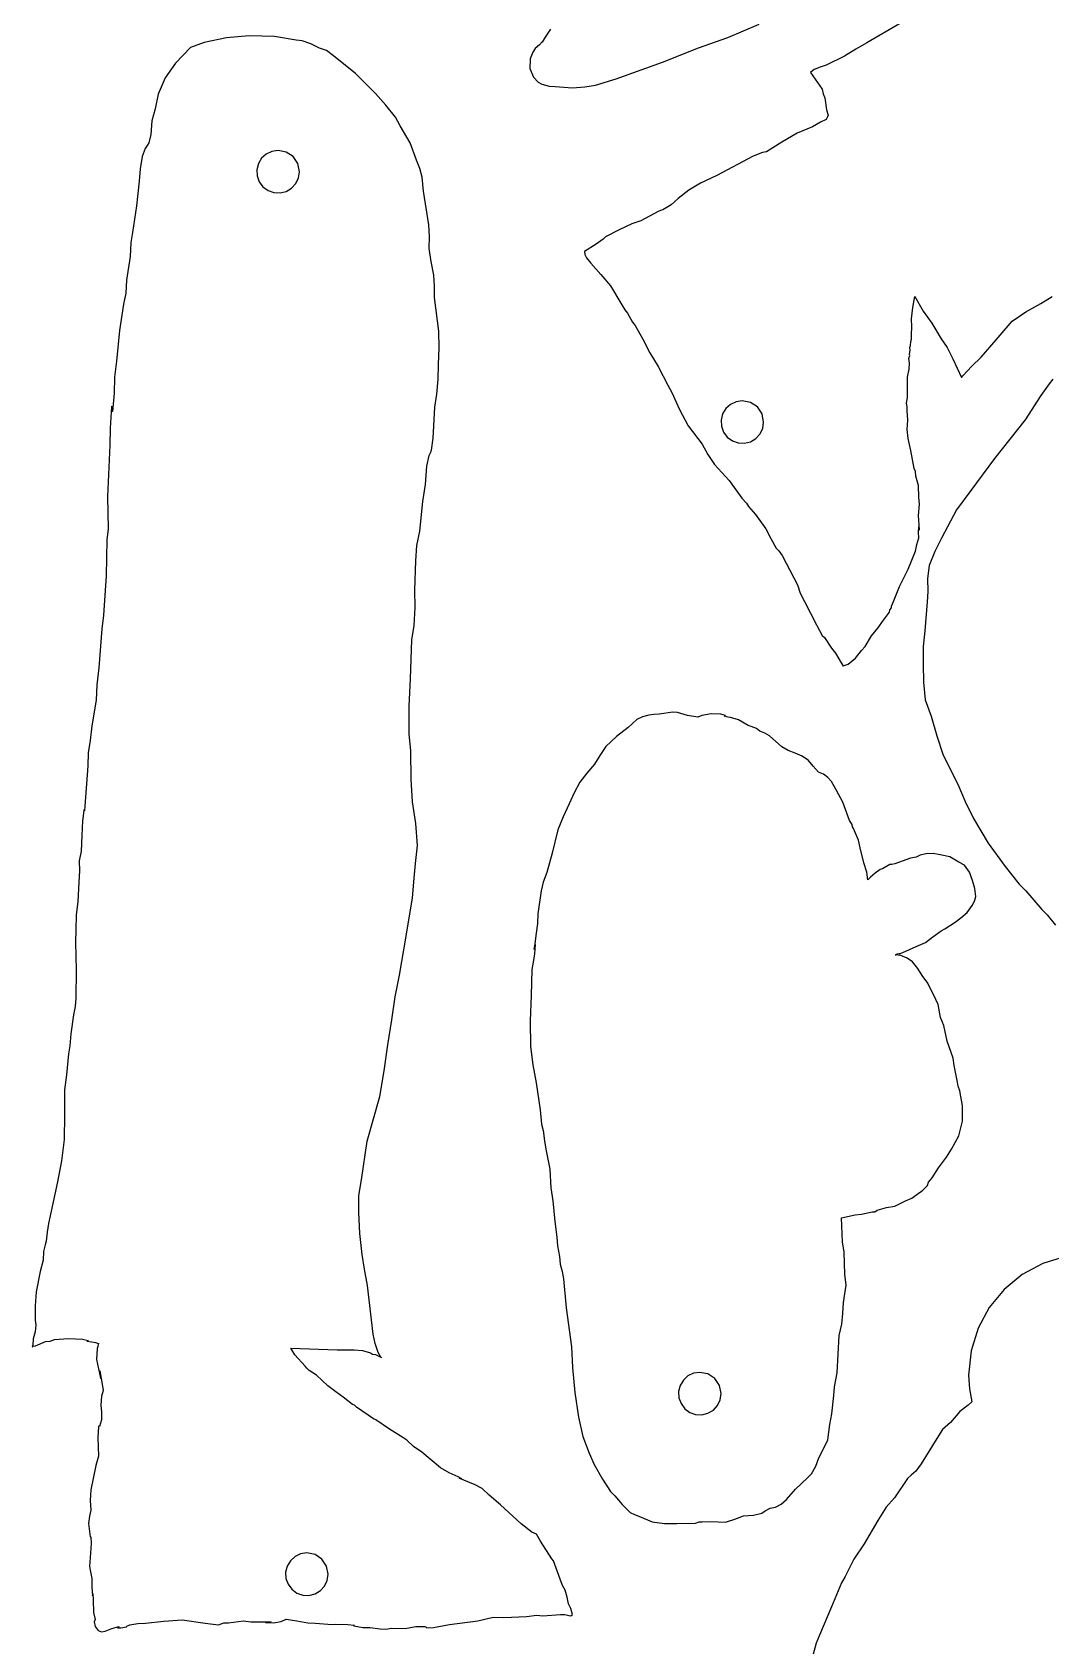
# Model space of a CAD drawing. Extents: x -104 to 747, y 152 to 800.
# Drawn here: x -103.8 to 15.8, y 500.7 to 690.2 of the extents above; entities that cross this region are included whole.
import ezdxf

# ---------------------------------------------------------------- set-up
doc = ezdxf.new("R2010")
doc.units = 0

msp = doc.modelspace()

# ---------------------------------------------------------------- linework, layer by layer
for p, q in [((-78.3374, 689.765), (-81.004037, 689.545125)), ((-75.3745, 689.722), (-78.3374, 689.765)), ((-72.811, 689.285), (-75.3745, 689.722)), ((-43.577, 689.634), (-43.9387, 689.034)), ((-42.9615, 690.571), (-43.577, 689.634)), ((-22.140075, 689.592875), (-18.455, 691.133)), ((-1.80757, 691.321), (-5.8143, 688.946)), ((-85.2209, 688.428), (-86.9805, 686.56)), ((-83.6228, 688.986), (-85.2209, 688.428)), ((-81.004037, 689.545125), (-83.625, 688.987)), ((-83.625, 688.987), (-83.6228, 688.986)), ((-72.1025, 689.204), (-72.811, 689.285)), ((-71.106988, 688.856375), (-72.1025, 689.204)), ((-70.0832, 688.325), (-71.106988, 688.856375)), ((-69.2651, 688.048), (-70.0832, 688.325)), ((-68.4458, 687.428), (-69.2651, 688.048)), ((-45.045812, 687.849375), (-45.3458, 687.092)), ((-44.751, 688.288), (-45.045812, 687.849375)), ((-44.2519, 688.728), (-44.751, 688.288)), ((-43.938063, 689.073375), (-44.2519, 688.728)), ((-43.9387, 689.034), (-43.88598, 689.125828)), ((-43.88598, 689.125828), (-43.938063, 689.073375)), ((-29.8274, 686.687), (-25.5988, 688.361)), ((-25.5988, 688.361), (-22.140075, 689.592875)), ((-7.13793, 688.228), (-8.45058, 687.413)), ((-5.8143, 688.946), (-7.13793, 688.228)), ((-86.9805, 686.56), (-88.202238, 684.866)), ((-65.850325, 685.36675), (-68.4458, 687.428)), ((-45.3458, 687.092), (-45.37965, 685.96025)), ((-45.37965, 685.96025), (-44.9743, 684.911)), ((-35.2369, 684.741), (-29.8274, 686.687)), ((-11.9946, 685.835), (-12.422, 685.481)), ((-11.310838, 686.11875), (-11.9946, 685.835)), ((-10.6036, 686.344), (-11.310838, 686.11875)), ((-8.45058, 687.413), (-10.6036, 686.344)), ((-88.202238, 684.866), (-89.0099, 682.941)), ((-63.5121, 683.004), (-65.850325, 685.36675)), ((-44.9743, 684.911), (-44.42155, 684.355375)), ((-44.42155, 684.355375), (-43.9816, 684.114)), ((-43.9816, 684.114), (-43.1238, 683.877)), ((-38.942087, 683.773922), (-37.690725, 684.006625)), ((-37.690725, 684.006625), (-35.2369, 684.741)), ((-12.422, 685.481), (-11.063, 683.517)), ((-89.0099, 682.941), (-89.3516, 681.19)), ((-62.292763, 681.64475), (-63.5121, 683.004)), ((-43.1238, 683.877), (-42.4049, 683.816)), ((-42.4049, 683.816), (-40.3787, 683.687)), ((-40.3787, 683.687), (-38.942087, 683.773922)), ((-11.063, 683.517), (-10.9667, 682.956)), ((-10.9667, 682.956), (-10.7695, 682.486)), ((-10.7695, 682.486), (-10.5442, 681.076)), ((-89.3516, 681.19), (-89.7491, 679.815)), ((-61.1623, 680.212), (-62.292763, 681.64475)), ((-60.6156, 679.215), (-61.1623, 680.212)), ((-10.4308, 680.26), (-10.599, 679.973)), ((-10.5442, 681.076), (-10.349, 680.463)), ((-10.349, 680.463), (-10.4308, 680.26)), ((-89.7491, 679.815), (-89.8911, 678.179)), ((-59.4303, 677.205), (-60.6156, 679.215)), ((-14.0152, 678.357), (-15.816688, 677.2765)), ((-12.2075, 679.093), (-14.0152, 678.357)), ((-11.2729, 679.638), (-12.2075, 679.093)), ((-10.599, 679.973), (-11.2729, 679.638)), ((-90.544331, 676.556047), (-90.8864, 675.625)), ((-90.315475, 676.891875), (-90.544331, 676.556047)), ((-90.123256, 677.232766), (-90.315475, 676.891875)), ((-89.8911, 678.179), (-90.123256, 677.232766)), ((-58.6994, 675.178), (-59.4303, 677.205)), ((-15.816688, 677.2765), (-17.604, 676.169)), ((-90.8864, 675.625), (-91.132113, 674.183125)), ((-77.249, 674.783), (-77.428083, 674.063734)), ((-76.86703, 675.418125), (-77.249, 674.783)), ((-76.328187, 675.90475), (-76.86703, 675.418125)), ((-75.672327, 676.21625), (-76.328187, 675.90475)), ((-74.9393, 676.326), (-75.672327, 676.21625)), ((-73.982538, 676.135875), (-74.9393, 676.326)), ((-73.1715, 675.594), (-73.982538, 676.135875)), ((-72.6296, 674.78275), (-73.1715, 675.594)), ((-72.4393, 673.826), (-72.6296, 674.78275)), ((-58.312, 674.200625), (-58.6994, 675.178)), ((-19.1661, 675.636), (-23.4244, 673.4)), ((-18.0707, 676.079), (-19.1661, 675.636)), ((-17.604, 676.169), (-18.0707, 676.079)), ((-91.2261, 672.73), (-91.5658, 669.834)), ((-91.132113, 674.183125), (-91.2261, 672.73)), ((-77.428083, 674.063734), (-77.391213, 673.338375)), ((-77.391213, 673.338375), (-77.147736, 672.654078)), ((-77.147736, 672.654078), (-76.707, 672.058)), ((-72.860625, 672.437), (-72.549069, 673.092969)), ((-72.549069, 673.092969), (-72.4393, 673.826)), ((-58.0056, 673.2), (-58.312, 674.200625)), ((-57.8752, 671.548), (-58.0056, 673.2)), ((-23.4244, 673.4), (-25.3599, 672.479)), ((-76.707, 672.058), (-76.11103, 671.617391)), ((-76.11103, 671.617391), (-75.426963, 671.374125)), ((-75.426963, 671.374125), (-74.701814, 671.337297)), ((-74.701814, 671.337297), (-73.9826, 671.516)), ((-73.9826, 671.516), (-73.347344, 671.898031)), ((-73.347344, 671.898031), (-72.860625, 672.437)), ((-57.2497, 667.607), (-57.8752, 671.548)), ((-27.9556, 670.682), (-28.809975, 669.9345)), ((-26.709988, 671.651), (-27.9556, 670.682)), ((-25.3599, 672.479), (-26.709988, 671.651)), ((-91.5658, 669.834), (-92.0147, 666.692)), ((-30.3377, 669.152), (-32.3414, 668.075)), ((-30.0286, 669.265), (-30.3377, 669.152)), ((-29.7701, 669.334), (-30.0286, 669.265)), ((-28.809975, 669.9345), (-29.7701, 669.334)), ((-57.174563, 666.2165), (-57.2497, 667.607)), ((-34.9046, 666.984), (-36.5158, 666.184)), ((-33.4315, 667.697), (-34.9046, 666.984)), ((-32.3414, 668.075), (-33.4315, 667.697)), ((-92.2122, 665.514), (-92.3003, 663.878)), ((-92.0147, 666.692), (-92.2122, 665.514)), ((-57.1904, 664.826), (-57.174563, 666.2165)), ((-37.6021, 665.319), (-38.957, 664.443)), ((-36.7815, 665.91), (-37.6021, 665.319)), ((-36.5158, 666.184), (-36.7815, 665.91)), ((-92.3003, 663.878), (-92.7135, 661.097)), ((-56.9859, 663.297375), (-57.1904, 664.826)), ((-56.6572, 661.687), (-56.9859, 663.297375)), ((-38.957, 664.443), (-38.916022, 664.118859)), ((-38.916022, 664.118859), (-38.714675, 663.727125)), ((-38.714675, 663.727125), (-38.2406, 663.075)), ((-56.581612, 660.37625), (-56.6572, 661.687)), ((-38.2406, 663.075), (-37.047675, 661.769875)), ((-37.047675, 661.769875), (-35.9002, 660.422)), ((-92.8013, 659.575), (-93.0898, 658.283)), ((-92.7135, 661.097), (-92.8013, 659.575)), ((-56.5616, 659.07), (-56.581612, 660.37625)), ((-35.9002, 660.422), (-34.5682, 658.181)), ((-93.0898, 658.283), (-93.5387, 655.19)), ((-56.0633, 655.112), (-56.5616, 659.07)), ((-34.5682, 658.181), (-34.217163, 657.612125)), ((-34.217163, 657.612125), (-33.9268, 657.221)), ((-0.58104, 656.534), (-0.427847, 657.875625)), ((-0.427847, 657.875625), (-0.188691, 659.164)), ((-0.192395, 659.175), (0.783651, 657.468)), ((-0.188691, 659.164), (-0.192395, 659.175)), ((0.783651, 657.468), (1.81531, 656.052)), ((12.851775, 657.383875), (14.5804, 658.335)), ((14.5804, 658.335), (15.9227, 659.163)), ((-33.9268, 657.221), (-33.3346, 656.176)), ((-33.3346, 656.176), (-33.0059, 655.771)), ((-33.0059, 655.771), (-32.110537, 654.178375)), ((-0.599031, 654.659), (-0.55265, 655.595)), ((-0.55265, 655.595), (-0.58104, 656.534)), ((1.81531, 656.052), (2.88655, 654.19)), ((9.361, 654.098), (10.7764, 655.734)), ((10.7764, 655.734), (11.2415, 656.27)), ((11.2415, 656.27), (12.851775, 657.383875)), ((-93.5387, 655.19), (-93.8952, 651.591)), ((-56.010075, 653.142125), (-56.0633, 655.112)), ((-32.110537, 654.178375), (-31.2931, 652.543)), ((-0.686741, 653.438), (-0.666103, 653.874)), ((-0.666103, 653.874), (-0.572838, 654.164)), ((-0.572838, 654.164), (-0.599031, 654.659)), ((2.88655, 654.19), (3.58135, 653.195)), ((7.58861, 652.04), (9.361, 654.098)), ((-56.0929, 651.17), (-56.010075, 653.142125)), ((-31.2931, 652.543), (-30.336, 650.948)), ((-0.889861, 651.896), (-0.783155, 652.233)), ((-0.831309, 651.337), (-0.889861, 651.896)), ((-0.817894, 652.378), (-0.740133, 652.884)), ((-0.783155, 652.233), (-0.817894, 652.378)), ((-0.767253, 653.195), (-0.686741, 653.438)), ((-0.740133, 652.884), (-0.767253, 653.195)), ((3.58135, 653.195), (4.27503, 651.835)), ((4.27503, 651.835), (5.26901, 649.65)), ((6.5098, 650.977), (7.58861, 652.04)), ((-93.8952, 651.591), (-94.1284, 649.709)), ((-56.1437, 649.452), (-56.0929, 651.17)), ((-30.336, 650.948), (-29.1925, 648.756)), ((-1.05975, 649.701), (-0.849565, 650.638)), ((-0.849565, 650.638), (-0.831309, 651.337)), ((5.26901, 649.65), (5.43258, 649.873)), ((5.43258, 649.873), (6.5098, 650.977)), ((-94.1284, 649.709), (-94.1608, 647.828)), ((-56.303875, 647.70275), (-56.1437, 649.452)), ((-29.1925, 648.756), (-28.7201, 647.916)), ((-1.07298, 647.3), (-1.04811, 648.023)), ((-1.04811, 648.023), (-1.05975, 649.701)), ((15.5885, 648.902), (14.5784, 647.545)), ((15.9868, 649.484), (15.5885, 648.902)), ((-94.475941, 646.233453), (-94.6443, 643.722)), ((-94.44797, 646.299006), (-94.475941, 646.233453)), ((-94.433825, 646.007875), (-94.44797, 646.299006)), ((-94.1608, 647.828), (-94.376072, 645.665859)), ((-56.7129, 642.532), (-56.5194, 646.18)), ((-56.5194, 646.18), (-56.303875, 647.70275)), ((-28.7201, 647.916), (-27.816987, 645.923625)), ((-21.832062, 646.51075), (-22.370886, 646.024125)), ((-21.176183, 646.82225), (-21.832062, 646.51075)), ((-20.4431, 646.932), (-21.176183, 646.82225)), ((-19.486413, 646.741875), (-20.4431, 646.932)), ((-18.6753, 646.2), (-19.486413, 646.741875)), ((-18.1334, 645.38875), (-18.6753, 646.2)), ((-1.16085, 646.668), (-1.07298, 647.3)), ((-1.07549, 646.203), (-1.16085, 646.668)), ((-1.11224, 645.799), (-1.07549, 646.203)), ((14.5784, 647.545), (12.7591, 644.695)), ((-94.415771, 645.687635), (-94.433825, 646.007875)), ((-94.376072, 645.665859), (-94.415771, 645.687635)), ((-27.816987, 645.923625), (-26.8091, 643.995)), ((-22.7528, 645.389), (-22.931941, 644.669891)), ((-22.931941, 644.669891), (-22.8951, 643.944875)), ((-22.370886, 646.024125), (-22.7528, 645.389)), ((-17.9431, 644.432), (-18.1334, 645.38875)), ((-18.052869, 643.699125), (-17.9431, 644.432)), ((-1.00191, 644.656), (-1.11224, 645.799)), ((-1.07935, 643.563), (-1.00191, 644.656)), ((12.7591, 644.695), (9.1515, 640.135)), ((-94.6443, 643.722), (-94.6767, 641.71)), ((-56.913083, 641.120875), (-56.7129, 642.532)), ((-26.8091, 643.995), (-25.1744, 641.843)), ((-22.8951, 643.944875), (-22.651634, 643.260922)), ((-22.651634, 643.260922), (-22.2109, 642.665)), ((-22.2109, 642.665), (-21.614928, 642.22425)), ((-19.4864, 642.123), (-18.851144, 642.504875)), ((-18.851144, 642.504875), (-18.364425, 643.0435)), ((-18.364425, 643.0435), (-18.052869, 643.699125)), ((-0.980004, 642.517), (-1.07935, 643.563)), ((-0.67957, 641.103), (-0.980004, 642.517)), ((-94.6767, 641.71), (-94.9749, 635.706)), ((-57.47, 639.259), (-57.215423, 640.52275)), ((-57.215423, 640.52275), (-57.055187, 640.79725)), ((-57.055187, 640.79725), (-56.913083, 641.120875)), ((-25.1744, 641.843), (-24.473125, 640.625375)), ((-24.473125, 640.625375), (-23.7096, 639.446)), ((-21.614928, 642.22425), (-20.93085, 641.98075)), ((-20.93085, 641.98075), (-20.205672, 641.943875)), ((-20.205672, 641.943875), (-19.4864, 642.123)), ((-0.262933, 638.977), (-0.67957, 641.103)), ((-57.6476, 637.083), (-57.47, 639.259)), ((-23.7096, 639.446), (-21.9815, 637.584)), ((-0.122545, 638.62), (-0.262933, 638.977)), ((-0.080185, 638.093), (-0.122545, 638.62)), ((9.1515, 640.135), (6.38989, 636.382)), ((-57.9531, 635.104), (-57.6476, 637.083)), ((-21.9815, 637.584), (-20.4978, 635.48)), ((0.239299, 636.973), (-0.080185, 638.093)), ((0.291051, 635.619), (0.239299, 636.973)), ((-94.9749, 635.706), (-94.8949, 631.878)), ((-58.2922, 631.635), (-57.9531, 635.104)), ((-20.4978, 635.48), (-19.9384, 634.906)), ((-19.9384, 634.906), (-19.7299, 634.522)), ((0.231573, 633.459), (0.351905, 634.797)), ((0.351905, 634.797), (0.291051, 635.619)), ((6.38989, 636.382), (4.71307, 634.111)), ((-19.7299, 634.522), (-18.8804, 633.585)), ((-18.8804, 633.585), (-17.6821, 631.907)), ((0.309969, 632.381), (0.231573, 633.459)), ((4.71307, 634.111), (2.93741, 630.804)), ((-94.8949, 631.878), (-95.0382, 630.602)), ((-58.637925, 629.937875), (-58.2922, 631.635)), ((-17.6821, 631.907), (-17.091438, 630.759875)), ((0.226149, 631.447), (0.261845, 632.131953)), ((0.271684, 630.84), (0.226149, 631.447)), ((0.261845, 632.131953), (0.295324, 631.952625)), ((0.295324, 631.952625), (0.31517, 631.753984)), ((0.31517, 631.753984), (0.309969, 632.381)), ((-95.0382, 630.602), (-95.1212, 626.366)), ((-58.7585, 628.15), (-58.637925, 629.937875)), ((-17.091438, 630.759875), (-16.4608, 629.633)), ((-16.4608, 629.633), (-16.1722, 629.309)), ((-16.1722, 629.309), (-15.7555, 628.765)), ((-0.981223, 627.1745), (-0.101458, 629.275)), ((-0.101458, 629.275), (0.054937, 630.062)), ((0.054937, 630.062), (0.271684, 630.84)), ((2.148103, 629.228), (1.49723, 627.592)), ((2.93741, 630.804), (2.148103, 629.228)), ((-58.8793, 624.699), (-58.7585, 628.15)), ((-15.7555, 628.765), (-15.2886, 627.86)), ((-15.2886, 627.86), (-13.9818, 625.303)), ((-2.01111, 625.14), (-0.981223, 627.1745)), ((1.49723, 627.592), (1.297021, 626.063625)), ((-95.1212, 626.366), (-95.4215, 621.736)), ((-13.9818, 625.303), (-13.6461, 624.334)), ((1.297021, 626.063625), (1.32176, 624.515)), ((-58.856638, 622.6605), (-58.8793, 624.699)), ((-13.6461, 624.334), (-13.1381, 623.347)), ((-13.1381, 623.347), (-11.7198, 620.603)), ((-2.93725, 622.813), (-2.69683, 623.359)), ((-2.69683, 623.359), (-2.01111, 625.14)), ((1.24387, 623.317), (0.984364, 619.915)), ((1.32176, 624.515), (1.24387, 623.317)), ((-95.4215, 621.736), (-95.6366, 620.166)), ((-58.9623, 620.544), (-58.856638, 622.6605)), ((-3.87427, 621.171), (-3.17922, 622.125)), ((-3.17922, 622.125), (-3.11497, 622.4)), ((-3.11497, 622.4), (-2.93725, 622.63)), ((-2.93725, 622.63), (-2.93725, 622.813)), ((-95.6366, 620.166), (-95.9917, 615.568)), ((-59.2317, 618.875), (-58.9623, 620.544)), ((-11.7198, 620.603), (-11.0534, 619.371)), ((-5.28844, 619.312), (-4.53967, 620.231)), ((-4.53967, 620.231), (-3.87427, 621.171)), ((0.984364, 619.915), (0.770157, 618.088)), ((-59.4051, 614.295), (-59.2317, 618.875)), ((-11.0534, 619.371), (-10.8053, 619.129)), ((-10.8053, 619.129), (-9.98928, 617.891)), ((-9.98928, 617.891), (-9.48811, 617.287)), ((-6.46155, 617.592), (-6.03975, 618.066)), ((-6.03975, 618.066), (-5.28844, 619.312)), ((0.770157, 618.088), (0.793176, 615.995)), ((-9.48811, 617.287), (-8.84126, 616.167)), ((-8.84126, 616.167), (-8.673796, 615.922156)), ((-8.72176, 616.00075), (-8.777689, 616.076719)), ((-8.777689, 616.076719), (-8.63412, 615.824)), ((-8.673796, 615.922156), (-8.72176, 616.00075)), ((-8.63412, 615.824), (-8.61745, 615.792)), ((-8.61745, 615.792), (-8.02007, 615.987)), ((-8.02007, 615.987), (-7.147645, 616.6965)), ((-7.147645, 616.6965), (-6.46155, 617.592)), ((0.793176, 615.995), (0.803626, 613.9065)), ((-95.9917, 615.568), (-96.2064, 613.556)), ((-59.556725, 611.06475), (-59.4051, 614.295)), ((0.803626, 613.9065), (1.02029, 611.833)), ((-96.2064, 613.556), (-96.2938, 611.756)), ((-96.2938, 611.756), (-96.7787, 608.746)), ((-59.5387, 607.833), (-59.556725, 611.06475)), ((-30.822563, 610.0875), (-31.4281, 610.023)), ((-30.1919, 610.122), (-30.822563, 610.0875)), ((-28.607, 610.353), (-30.1919, 610.122)), ((-28.0653, 610.318), (-28.607, 610.353)), ((-28.607, 610.353), (-28.607, 610.353)), ((-26.87035, 609.98425), (-28.0653, 610.318)), ((-24.107625, 610.167375), (-25.2119, 609.975)), ((-22.9762, 610.122), (-24.107625, 610.167375)), ((-22.419495, 609.972797), (-22.9762, 610.122)), ((1.02029, 611.833), (1.72154, 609.881)), ((-96.7787, 608.746), (-96.994, 607.028)), ((-33.8269, 608.551), (-35.20685, 607.49525)), ((-32.8274, 609.5), (-33.8269, 608.551)), ((-32.150887, 609.8335), (-32.8274, 609.5)), ((-31.4281, 610.023), (-32.150887, 609.8335)), ((-25.6841, 609.778), (-26.87035, 609.98425)), ((-25.2119, 609.975), (-25.6841, 609.778)), ((-22.528886, 609.915141), (-22.449188, 609.944625)), ((-22.1222, 609.762), (-22.528886, 609.915141)), ((-22.449188, 609.944625), (-22.419495, 609.972797)), ((-21.8498, 609.745), (-22.1222, 609.762)), ((-20.886, 609.483), (-21.8498, 609.745)), ((-19.7596, 608.797), (-20.886, 609.483)), ((-19.4137, 608.666), (-19.7596, 608.797)), ((-18.7963, 608.437), (-19.4137, 608.666)), ((-18.3782, 608.142), (-18.7963, 608.437)), ((1.72154, 609.881), (2.384322, 607.578375)), ((-96.994, 607.028), (-97.2461, 605.571)), ((-59.3346, 605.821), (-59.5387, 607.833)), ((-36.4803, 606.327), (-37.156188, 605.295875)), ((-35.20685, 607.49525), (-36.4803, 606.327)), ((-17.8073, 607.895375), (-18.3782, 608.142)), ((-17.2511, 607.57), (-17.8073, 607.895375)), ((-15.8156, 606.31), (-17.2511, 607.57)), ((-15.062428, 605.879109), (-15.8156, 606.31)), ((2.384322, 607.578375), (3.12299, 605.299)), ((-97.2461, 605.571), (-97.2789, 604.067)), ((-59.3283, 602.517), (-59.3346, 605.821)), ((-37.156188, 605.295875), (-37.8068, 604.249)), ((-14.228275, 605.538125), (-15.062428, 605.879109)), ((-13.406159, 605.182328), (-14.228275, 605.538125)), ((-12.6891, 604.707), (-13.406159, 605.182328)), ((-12.1202, 604.00975), (-12.6891, 604.707)), ((3.12299, 605.299), (4.84129, 601.915)), ((-97.2789, 604.067), (-97.6159, 599.339)), ((-59.142, 599.852), (-59.3283, 602.517)), ((-38.6905, 603.219375), (-39.534, 602.156)), ((-37.8068, 604.249), (-38.6905, 603.219375)), ((-11.4898, 603.317), (-12.1202, 604.00975)), ((-10.9265, 603.105), (-11.4898, 603.317)), ((-10.400976, 602.70975), (-10.9265, 603.105)), ((-9.98121, 602.205), (-10.400976, 602.70975)), ((-40.188213, 600.892875), (-40.7513, 599.587)), ((-39.534, 602.156), (-40.188213, 600.892875)), ((-9.43617, 601.24), (-9.98121, 602.205)), ((-8.63607, 599.816), (-9.43617, 601.24)), ((4.84129, 601.915), (5.729866, 599.8775)), ((-97.739369, 598.813906), (-97.8853, 597.62)), ((-97.685275, 598.9145), (-97.739369, 598.813906)), ((-97.663844, 598.797594), (-97.685275, 598.9145)), ((-97.6159, 599.339), (-97.663844, 598.797594)), ((-58.772038, 597.2865), (-59.142, 599.852)), ((-40.7513, 599.587), (-41.4686, 598.086625)), ((-7.85481, 597.641), (-8.63607, 599.816)), ((5.729866, 599.8775), (6.68448, 597.87)), ((-97.8853, 597.62), (-97.9729, 595.886)), ((-58.5688, 594.7), (-58.772038, 597.2865)), ((-41.4686, 598.086625), (-42.0965, 596.545)), ((-7.56377, 597.166), (-7.85481, 597.641)), ((-7.52758, 596.888), (-7.56377, 597.166)), ((-7.40058, 596.708), (-7.52758, 596.888)), ((6.68448, 597.87), (8.429665, 594.98575)), ((-97.9729, 595.886), (-98.0422, 594.055)), ((-42.0965, 596.545), (-42.7507, 593.813)), ((-6.80051, 595.351), (-7.40058, 596.708)), ((-6.60069, 594.419), (-6.80051, 595.351)), ((8.429665, 594.98575), (10.3901, 592.244)), ((-98.0422, 594.055), (-98.2765, 592.909)), ((-58.8012, 592.606), (-58.5688, 594.7)), ((-42.7507, 593.813), (-43.387, 591.54)), ((-6.18244, 592.684), (-6.60069, 594.419)), ((-0.693514, 593.224), (-2.52951, 592.57)), ((-0.021051, 593.339), (-0.693514, 593.224)), ((0.433185, 593.584), (-0.021051, 593.339)), ((1.10544, 593.731), (0.433185, 593.584)), ((1.941731, 593.76575), (1.10544, 593.731)), ((2.75961, 593.601), (1.941731, 593.76575)), ((3.90409, 593.388), (2.75961, 593.601)), ((4.97702, 592.767), (3.90409, 593.388)), ((-98.2574, 591.731), (-98.3277, 590.423)), ((-98.2765, 592.909), (-98.2574, 591.731)), ((-58.9799, 590.855), (-58.8012, 592.606)), ((-43.387, 591.54), (-43.813425, 590.400625)), ((-5.81922, 591.589), (-6.18244, 592.684)), ((-5.70979, 590.689), (-5.81922, 591.589)), ((-4.85593, 591.442), (-5.38319, 591)), ((-4.27406, 591.9), (-4.85593, 591.442)), ((-4.00122, 591.965), (-4.27406, 591.9)), ((-3.12894, 592.489), (-4.00122, 591.965)), ((-2.89273, 592.489), (-3.12894, 592.489)), ((-2.52951, 592.57), (-2.89273, 592.489)), ((5.63128, 592.39), (4.97702, 592.767)), ((6.216539, 591.564125), (5.63128, 592.39)), ((6.57637, 590.607), (6.216539, 591.564125)), ((10.3901, 592.244), (12.0428, 590.171)), ((-98.3277, 590.423), (-98.4507, 588.149)), ((-59.1756, 588.565), (-58.9799, 590.855)), ((-44.0597, 589.397), (-44.4411, 586.698)), ((-43.813425, 590.400625), (-44.0597, 589.397)), ((-5.38319, 591), (-5.70979, 590.689)), ((6.85561, 589.671625), (6.57637, 590.607)), ((6.97642, 588.71), (6.85561, 589.671625)), ((12.0428, 590.171), (12.8264, 589.385)), ((12.8264, 589.385), (14.717, 587.179)), ((-98.4507, 588.149), (-98.6475, 586.529)), ((-59.9125, 584.065), (-59.1756, 588.565)), ((5.966057, 586.835), (6.52155, 587.663)), ((6.52155, 587.663), (6.795894, 588.16025)), ((6.795894, 588.16025), (6.97642, 588.71)), ((-98.6475, 586.529), (-98.6623, 584.795)), ((-44.4773, 585.553), (-44.6591, 584.408)), ((-44.4411, 586.698), (-44.4773, 585.553)), ((3.32285, 584.915), (4.54035, 585.7)), ((4.54035, 585.7), (5.21324, 586.223)), ((5.21324, 586.223), (5.966057, 586.835)), ((14.717, 587.179), (15.3484, 586.57)), ((15.3484, 586.57), (16.3193, 585.347)), ((-98.6623, 584.795), (-98.7148, 583.355)), ((-60.7035, 579.5), (-59.9125, 584.065)), ((-44.6591, 584.408), (-44.867945, 582.575922)), ((1.05104, 583.328), (1.92353, 583.983)), ((1.92353, 583.983), (2.88661, 584.702)), ((2.88661, 584.702), (3.32285, 584.915)), ((-98.7148, 583.355), (-98.644813, 580.076625)), ((-44.8411, 582.004), (-44.9863, 581.006)), ((-44.867945, 582.575922), (-44.865775, 582.508385)), ((-44.865775, 582.508385), (-44.827613, 582.718125)), ((-44.748523, 583.104266), (-44.8411, 582.004)), ((-44.827613, 582.718125), (-44.748523, 583.104266)), ((-1.82042, 581.774), (-2.51151, 581.889)), ((-2.51151, 581.889), (-2.4205, 581.889)), ((-2.4205, 581.889), (-2.25667, 581.97)), ((-2.25667, 581.97), (-2.003083, 582.018531)), ((-2.031536, 581.98175), (-1.60241, 582.151)), ((-2.003083, 582.018531), (-2.031536, 581.98175)), ((-1.106105, 581.499625), (-1.82042, 581.774)), ((-1.60241, 582.151), (-0.039677, 582.837)), ((-0.039677, 582.837), (1.05104, 583.328)), ((-98.644813, 580.076625), (-98.6664, 576.796)), ((-45.1502, 580.155), (-45.241, 577.112)), ((-44.9863, 581.006), (-45.1502, 580.155)), ((-0.475921, 581.055), (-1.106105, 581.499625)), ((0.139472, 580.28325), (-0.475921, 581.055)), ((0.651201, 579.435), (0.139472, 580.28325)), ((-61.2081, 576.931), (-60.7035, 579.5)), ((1.34208, 578.535), (0.651201, 579.435)), ((2.28717, 576.622), (1.34208, 578.535)), ((-98.6664, 576.796), (-98.760462, 575.822875)), ((-61.5666, 574.232), (-61.2081, 576.931)), ((-45.241, 577.112), (-45.331875, 574.102875)), ((2.55958, 576.033), (2.28717, 576.622)), ((2.832, 574.512), (2.55958, 576.033)), ((-98.953, 574.816), (-99.2584, 572.591)), ((-98.760462, 575.822875), (-98.953, 574.816)), ((-62.0702, 571.286), (-61.5666, 574.232)), ((-45.331875, 574.102875), (-45.3134, 571.093)), ((3.19564, 573.579), (2.832, 574.512)), ((-99.2584, 572.591), (-99.3644, 571.184)), ((3.59527, 571.747), (3.19564, 573.579)), ((-99.3644, 571.184), (-99.5266, 570.252)), ((-62.49725, 568.261375), (-62.0702, 571.286)), ((-45.3134, 571.093), (-45.052475, 568.94825)), ((4.28614, 569.735), (3.59527, 571.747)), ((-99.5266, 570.252), (-99.7761, 567.781)), ((-45.052475, 568.94825), (-44.6591, 566.823)), ((4.41314, 568.868), (4.28614, 569.735)), ((4.83182, 566.906), (4.41314, 568.868)), ((-99.7761, 567.781), (-99.9914, 566.031)), ((-63.0038, 565.248), (-62.49725, 568.261375)), ((-44.6591, 566.823), (-44.1683, 563.683)), ((4.886, 566.431), (4.83182, 566.906)), ((-99.9914, 566.031), (-99.999288, 563.101375)), ((-63.7492, 562.624125), (-63.0038, 565.248)), ((5.06804, 565.891), (4.886, 566.431)), ((5.389926, 564.128125), (5.06804, 565.891)), ((-99.999288, 563.101375), (-100.035, 560.174)), ((-44.1683, 563.683), (-44.0051, 561.982)), ((5.41305, 562.342), (5.389926, 564.128125)), ((-64.4847, 559.995), (-63.7492, 562.624125)), ((-44.0051, 561.982), (-43.823, 561.246)), ((-43.823, 561.246), (-43.672625, 560.04675)), ((4.967335, 560.609125), (5.41305, 562.342)), ((-100.035, 560.174), (-100.355906, 557.685016)), ((-65.1489, 555.463), (-64.4847, 559.995)), ((-43.672625, 560.04675), (-43.514, 559.071)), ((-43.514, 559.071), (-43.0236, 556.699)), ((3.54087, 558.105), (4.10411, 559.054)), ((4.10411, 559.054), (4.967335, 560.609125)), ((-100.355906, 557.685016), (-100.842, 555.226875)), ((2.57757, 556.846), (3.54087, 558.105)), ((-100.842, 555.226875), (-101.889, 550.324)), ((-65.4721, 553.598), (-65.1489, 555.463)), ((-43.0236, 556.699), (-42.9328, 554.506)), ((1.28726, 554.801), (1.41447, 555.161)), ((1.41447, 555.161), (1.633199, 555.4645)), ((1.633199, 555.4645), (1.85114, 555.684)), ((1.85114, 555.684), (2.57757, 556.846)), ((-65.4509, 551.618), (-65.4721, 553.598)), ((-42.9328, 554.506), (-42.6785, 552.986)), ((-1.27538, 553.002), (-0.566302, 553.313)), ((-0.566302, 553.313), (0.342169, 553.983)), ((0.342169, 553.983), (0.651201, 554.147)), ((0.651201, 554.147), (1.28726, 554.801)), ((-65.333675, 549.14475), (-65.4509, 551.618)), ((-42.6785, 552.986), (-42.4417, 550.548)), ((-8.7999, 550.973), (-7.18256, 551.35)), ((-7.18256, 551.35), (-6.43729, 551.415)), ((-6.43729, 551.415), (-5.21936, 551.677)), ((-5.21936, 551.677), (-4.87413, 551.71)), ((-4.87413, 551.71), (-4.60172, 551.873)), ((-4.60172, 551.873), (-3.51079, 552.2)), ((-3.51079, 552.2), (-2.54771, 552.347)), ((-2.54771, 552.347), (-1.27538, 553.002)), ((-101.889, 550.324), (-102.051, 549.31)), ((-42.4417, 550.548), (-42.2057, 548.716)), ((-8.6909, 548.176), (-8.7999, 550.973)), ((-102.284, 547.837), (-102.464, 547.052)), ((-102.139, 548.246), (-102.284, 547.837)), ((-102.051, 549.31), (-102.139, 548.246)), ((-65.078, 546.679), (-65.333675, 549.14475)), ((-42.2057, 548.716), (-42.1327, 547.686)), ((-42.1327, 547.686), (-41.9146, 546.442)), ((-8.47288, 546.966), (-8.6909, 548.176)), ((-102.517, 546.021), (-102.86, 544.679)), ((-102.464, 547.052), (-102.517, 546.021)), ((-64.804237, 544.950625), (-65.078, 546.679)), ((-41.9146, 546.442), (-41.8056, 545.543)), ((-8.39985, 544.365), (-8.47288, 546.966)), ((14.821019, 545.637453), (12.398995, 544.322779)), ((17.497499, 546.468307), (14.821019, 545.637453)), ((-102.86, 544.679), (-103.346, 542.29)), ((-64.4533, 543.049), (-64.804237, 544.950625)), ((-41.8056, 545.543), (-41.5859, 544.688375)), ((-41.5859, 544.688375), (-41.4238, 543.809)), ((-41.4238, 543.809), (-41.1152, 540.439)), ((-8.27285, 543.089), (-8.39985, 544.365)), ((12.398995, 544.322779), (10.28876, 542.581625)), ((-103.346, 542.29), (-103.434, 540.67)), ((-63.7705, 537.342), (-64.4533, 543.049)), ((-8.58189, 541.045), (-8.27285, 543.089)), ((10.28876, 542.581625), (8.547649, 540.47133)), ((-103.434, 540.67), (-103.467, 538.986)), ((-41.1152, 540.439), (-40.4971, 535.826)), ((-8.629911, 539.766375), (-8.58189, 541.045)), ((8.547649, 540.47133), (7.232996, 538.049234)), ((-103.467, 538.986), (-103.358, 538.413)), ((-103.358, 538.413), (-103.456125, 537.590625)), ((-9.09094, 537.168), (-8.74508, 538.493)), ((-8.74508, 538.493), (-8.629911, 539.766375)), ((7.232996, 538.049234), (6.402135, 535.372678)), ((-103.681, 536.793), (-103.716, 536.024)), ((-103.456125, 537.590625), (-103.681, 536.793)), ((-103.425, 535.976), (-102.245, 536.469)), ((-102.245, 536.469), (-101.682, 536.519)), ((-101.682, 536.519), (-101.191, 536.7)), ((-101.191, 536.7), (-99.5451, 536.814875)), ((-99.5451, 536.814875), (-97.9016, 536.755)), ((-97.9016, 536.755), (-97.240098, 536.57375)), ((-97.287787, 536.529), (-97.369658, 536.512)), ((-97.369658, 536.512), (-96.8107, 536.414)), ((-97.240098, 536.57375), (-97.287787, 536.529)), ((-96.8107, 536.414), (-96.354013, 536.368125)), ((-96.354013, 536.368125), (-96.0288, 536.218)), ((-96.0288, 536.218), (-96.074663, 535.92475)), ((-63.553775, 536.24425), (-63.7705, 537.342)), ((-63.2028, 535.184), (-63.553775, 536.24425)), ((-9.199556, 534.982125), (-9.09094, 537.168)), ((-103.716, 536.024), (-103.788, 535.796)), ((-103.788, 535.796), (-103.698, 535.91)), ((-103.698, 535.91), (-103.425, 535.976)), ((-96.1911, 535.63), (-96.2432, 534.354)), ((-96.2432, 534.354), (-95.771303, 532.152453)), ((-96.074663, 535.92475), (-96.1911, 535.63)), ((-73.4403, 535.693), (-68.0015, 535.502)), ((-72.9634, 534.921), (-73.4403, 535.693)), ((-73.4403, 535.693), (-73.4403, 535.693)), ((-71.7435, 533.581), (-72.9634, 534.921)), ((-68.0015, 535.502), (-66.023663, 535.5095)), ((-66.023663, 535.5095), (-65.03503, 535.40975)), ((-65.03503, 535.40975), (-64.0933, 535.133)), ((-64.0933, 535.133), (-63.8566, 534.986)), ((-63.8566, 534.986), (-63.511, 534.938)), ((-63.511, 534.938), (-62.8011, 534.579)), ((-62.8565, 534.644), (-63.2028, 535.184)), ((-62.8011, 534.579), (-62.8565, 534.644)), ((-40.4971, 535.826), (-40.3881, 533.405)), ((-9.30896, 532.8), (-9.199556, 534.982125)), ((6.402135, 535.372678), (6.1124, 532.499)), ((-95.788425, 532.474375), (-95.863484, 533.008359)), ((-95.863484, 533.008359), (-95.5654, 531.443)), ((-95.745679, 532.142443), (-95.788425, 532.474375)), ((-71.578575, 533.328625), (-71.7435, 533.581)), ((-71.2698, 533.059), (-71.578575, 533.328625)), ((-70.4331, 532.504), (-71.2698, 533.059)), ((-69.0856, 531.28), (-70.4331, 532.504)), ((-40.3881, 533.405), (-40.108175, 530.474625)), ((-26.821662, 532.42675), (-27.360486, 531.940125)), ((-26.165783, 532.73825), (-26.821662, 532.42675)), ((-25.4327, 532.848), (-26.165783, 532.73825)), ((-24.476025, 532.657875), (-25.4327, 532.848)), ((-23.665, 532.116), (-24.476025, 532.657875)), ((-9.63556, 531.148), (-9.30896, 532.8)), ((6.1124, 532.499), (6.217774, 530.925)), ((-95.771303, 532.152453), (-95.745679, 532.142443)), ((-95.4552, 530.723), (-95.6541, 530.053)), ((-95.5654, 531.443), (-95.4552, 530.723)), ((-68.1757, 530.562), (-69.0856, 531.28)), ((-67.3019, 529.942), (-68.1757, 530.562)), ((-40.108175, 530.474625), (-39.661, 527.566)), ((-27.7424, 531.305), (-27.921541, 530.585891)), ((-27.921541, 530.585891), (-27.8847, 529.860875)), ((-27.360486, 531.940125), (-27.7424, 531.305)), ((-23.123013, 531.30475), (-23.665, 532.116)), ((-22.9327, 530.348), (-23.123013, 531.30475)), ((-9.70837, 530.118), (-9.63556, 531.148)), ((6.217774, 530.925), (6.49636, 529.372)), ((-95.6541, 530.053), (-95.7244, 529.006)), ((-95.7244, 529.006), (-95.647338, 528.163)), ((-66.1922, 529.061), (-67.3019, 529.942)), ((-65.9735, 528.996), (-66.1922, 529.061)), ((-65.7189, 528.767), (-65.9735, 528.996)), ((-63.7534, 527.381), (-65.7189, 528.767)), ((-27.8847, 529.860875), (-27.641234, 529.176922)), ((-27.641234, 529.176922), (-27.2005, 528.581)), ((-27.2005, 528.581), (-26.604528, 528.14025)), ((-23.840744, 528.420875), (-23.354025, 528.9595)), ((-23.354025, 528.9595), (-23.042469, 529.615125)), ((-23.042469, 529.615125), (-22.9327, 530.348)), ((-9.94502, 527.975), (-9.70837, 530.118)), ((6.05144, 528.996), (5.07015, 528.261)), ((6.49636, 529.372), (6.05144, 528.996)), ((-95.6482, 527.272), (-95.889319, 526.500688)), ((-95.647338, 528.163), (-95.6482, 527.272)), ((-63.4621, 527.283), (-63.7534, 527.381)), ((-61.8429, 526.157), (-63.4621, 527.283)), ((-39.661, 527.566), (-39.1706, 525.325)), ((-26.604528, 528.14025), (-25.92045, 527.89675)), ((-25.92045, 527.89675), (-25.195272, 527.859875)), ((-25.195272, 527.859875), (-24.476, 528.039)), ((-24.476, 528.039), (-23.840744, 528.420875)), ((-10.4175, 524.933), (-10.1632, 526.715)), ((-10.1632, 526.715), (-9.94502, 527.975)), ((3.97923, 526.952), (3.03414, 526.118)), ((5.07015, 528.261), (3.97923, 526.952)), ((-96.026256, 526.481688), (-96.0813, 525.194)), ((-96.0813, 525.194), (-96.0226, 523.019)), ((-95.9888, 526.57725), (-96.026256, 526.481688)), ((-95.889319, 526.500688), (-95.9888, 526.57725)), ((-60.2776, 525.179), (-61.8429, 526.157)), ((-59.8047, 524.901), (-60.2776, 525.179)), ((-59.0213, 524.15), (-59.8047, 524.901)), ((-39.1706, 525.325), (-38.4069, 523.362)), ((-10.902287, 523.86), (-10.4175, 524.933)), ((2.39808, 525.087), (0.562513, 522.094)), ((3.03414, 526.118), (2.39808, 525.087)), ((-96.0226, 523.019), (-96.3476, 521.906)), ((-58.057, 523.465), (-59.0213, 524.15)), ((-55.8542, 521.62), (-58.057, 523.465)), ((-38.4069, 523.362), (-37.8255, 522.021)), ((-11.4716, 522.823), (-10.902287, 523.86)), ((-96.3476, 521.906), (-96.9241, 519.058)), ((-54.848938, 521.045125), (-55.8542, 521.62)), ((-53.7989, 520.561), (-54.848938, 521.045125)), ((-37.8255, 522.021), (-36.8442, 520.303)), ((-12.3076, 520.925), (-11.8323, 521.8455)), ((-11.8323, 521.8455), (-11.4716, 522.823)), ((-0.073756, 521.259), (-0.615938, 520.7905)), ((0.562513, 522.094), (-0.073756, 521.259)), ((-53.367458, 520.326813), (-53.7989, 520.561)), ((-53.607636, 520.386063), (-53.663827, 520.412875)), ((-53.663827, 520.412875), (-53.574763, 520.38325)), ((-52.6529, 519.991), (-53.607636, 520.386063)), ((-53.574763, 520.38325), (-53.367458, 520.326813)), ((-51.8022, 519.648375), (-52.6529, 519.991)), ((-50.9977, 519.209), (-51.8022, 519.648375)), ((-50.1599, 518.409), (-50.9977, 519.209)), ((-36.8442, 520.303), (-35.9171, 518.848)), ((-15.268187, 517.924875), (-14.198, 519.126)), ((-14.198, 519.126), (-12.7981, 520.467)), ((-12.7981, 520.467), (-12.3076, 520.925)), ((-1.03684, 520.376), (-2.56337, 518.119)), ((-0.615938, 520.7905), (-1.03684, 520.376)), ((-96.9241, 519.058), (-97.000863, 517.787375)), ((-97.000863, 517.787375), (-96.9022, 516.654)), ((-48.8307, 517.299), (-50.1599, 518.409)), ((-46.4096, 515.046), (-48.8307, 517.299)), ((-35.9171, 518.848), (-35.4262, 518.341)), ((-35.4262, 518.341), (-34.56275, 517.313875)), ((-34.56275, 517.313875), (-33.5907, 516.394)), ((-16.5606, 516.999), (-15.869145, 517.382391)), ((-15.869145, 517.382391), (-15.268187, 517.924875)), ((-2.56337, 518.119), (-3.56286, 517.007)), ((-97.05525, 515.9405), (-97.172, 515.083)), ((-96.9022, 516.654), (-97.05525, 515.9405)), ((-33.5907, 516.394), (-33.096075, 516.137375)), ((-33.096075, 516.137375), (-32.5725, 515.952)), ((-32.5725, 515.952), (-31.0098, 515.298)), ((-25.1395, 515.281), (-24.1396, 515.347)), ((-24.1396, 515.347), (-22.4312, 515.265)), ((-22.4312, 515.265), (-21.317125, 515.620625)), ((-21.317125, 515.620625), (-20.3046, 516.001)), ((-20.3046, 516.001), (-19.1233, 516.083)), ((-19.1233, 516.083), (-18.16, 516.328)), ((-18.16, 516.328), (-17.752525, 516.595)), ((-17.752525, 516.595), (-17.1787, 516.901)), ((-17.1787, 516.901), (-16.5606, 516.999)), ((-4.54478, 515.437), (-6.12593, 512.721)), ((-3.56286, 517.007), (-4.54478, 515.437)), ((-97.172, 515.083), (-96.9818, 513.52425)), ((-96.9818, 513.52425), (-96.930575, 513.54625)), ((-96.930575, 513.54625), (-96.8768, 512.744)), ((-45.1356, 514.1), (-46.4096, 515.046)), ((-44.6079, 513.839), (-45.1356, 514.1)), ((-44.1524, 513.005), (-44.6079, 513.839)), ((-31.0098, 515.298), (-29.571562, 515.105)), ((-29.571562, 515.105), (-28.1202, 515.086)), ((-28.1202, 515.086), (-25.9207, 515.151)), ((-25.9207, 515.151), (-25.5027, 515.281)), ((-25.5027, 515.281), (-25.1395, 515.281)), ((-96.8768, 512.744), (-97.0368, 510.568)), ((-72.291783, 511.53025), (-72.947663, 511.21875)), ((-71.5587, 511.64), (-72.291783, 511.53025)), ((-70.602025, 511.449875), (-71.5587, 511.64)), ((-42.8033, 510.93), (-44.1524, 513.005)), ((-6.12593, 512.721), (-7.36163, 510.922)), ((-97.0368, 510.568), (-97.082294, 510.075031)), ((-97.082294, 510.075031), (-96.996425, 509.5995)), ((-73.8684, 510.097), (-74.047541, 509.377891)), ((-73.486486, 510.732125), (-73.8684, 510.097)), ((-72.947663, 511.21875), (-73.486486, 510.732125)), ((-69.791, 510.908), (-70.602025, 511.449875)), ((-69.249013, 510.09675), (-69.791, 510.908)), ((-69.0587, 509.14), (-69.249013, 510.09675)), ((-42.6212, 510.718), (-42.8033, 510.93)), ((-41.8355, 508.577), (-42.6212, 510.718)), ((-7.36163, 510.922), (-8.37953, 508.861)), ((-96.996425, 509.5995), (-96.7786, 508.655)), ((-96.7786, 508.655), (-96.8148, 508.426)), ((-96.8148, 508.426), (-96.7957, 507.641)), ((-74.047541, 509.377891), (-74.0107, 508.652875)), ((-74.0107, 508.652875), (-73.767234, 507.968922)), ((-73.767234, 507.968922), (-73.3265, 507.373)), ((-69.966744, 507.212875), (-69.480025, 507.7515)), ((-69.480025, 507.7515), (-69.168469, 508.407125)), ((-69.168469, 508.407125), (-69.0587, 509.14)), ((-41.5619, 507.825), (-41.8355, 508.577)), ((-41.2331, 507.27), (-41.5619, 507.825)), ((-8.79779, 508.124), (-9.96089, 505.295)), ((-8.37953, 508.861), (-8.79779, 508.124)), ((-96.7957, 507.641), (-96.701402, 506.616547)), ((-96.701402, 506.616547), (-96.684512, 506.715125)), ((-96.684512, 506.715125), (-96.681667, 506.896391)), ((-96.681667, 506.896391), (-96.6295, 506.12)), ((-96.6295, 506.12), (-96.5902, 504.648)), ((-73.3265, 507.373), (-72.730528, 506.93225)), ((-72.730528, 506.93225), (-72.04645, 506.68875)), ((-72.04645, 506.68875), (-71.321272, 506.651875)), ((-71.321272, 506.651875), (-70.602, 506.831)), ((-70.602, 506.831), (-69.966744, 507.212875)), ((-41.014612, 506.461625), (-41.2331, 507.27)), ((-40.849, 505.651), (-41.014612, 506.461625)), ((-96.5902, 504.648), (-96.4247, 503.83)), ((-51.478, 503.669), (-49.6977, 504.081)), ((-49.6977, 504.081), (-48.4251, 504.066)), ((-48.4251, 504.066), (-45.7901, 504.185)), ((-45.7901, 504.185), (-44.5722, 504.319)), ((-44.5722, 504.319), (-43.8455, 504.271)), ((-43.8455, 504.271), (-41.7917, 504.406)), ((-41.7917, 504.406), (-41.2831, 504.406)), ((-41.2831, 504.406), (-40.817162, 504.28025)), ((-40.57825, 505.1), (-40.849, 505.651)), ((-40.817162, 504.28025), (-40.567417, 504.27325)), ((-40.3924, 504.408), (-40.57825, 505.1)), ((-40.567417, 504.27325), (-40.3924, 504.408)), ((-9.96089, 505.295), (-11.3964, 501.974)), ((-96.4247, 503.83), (-96.5155, 503.569)), ((-96.5155, 503.569), (-96.393725, 502.991125)), ((-96.393725, 502.991125), (-96.0411, 502.522)), ((-96.0411, 502.522), (-95.644927, 502.381016)), ((-95.644927, 502.381016), (-95.228588, 502.460625)), ((-95.228588, 502.460625), (-94.4424, 502.787)), ((-94.4424, 502.787), (-93.630664, 502.997469)), ((-93.635312, 502.95875), (-93.77993, 502.846906)), ((-93.77993, 502.846906), (-93.3881, 502.838)), ((-93.630664, 502.997469), (-93.635312, 502.95875)), ((-93.3881, 502.838), (-92.738875, 502.975)), ((-92.738875, 502.975), (-92.692316, 503.06075)), ((-92.692316, 503.06075), (-92.334, 503.217)), ((-92.334, 503.217), (-91.415237, 503.362375)), ((-91.415237, 503.362375), (-90.4811, 503.384)), ((-90.4811, 503.384), (-88.342275, 503.626375)), ((-88.342275, 503.626375), (-86.1925, 503.784)), ((-86.1925, 503.784), (-83.5014, 503.396)), ((-83.5014, 503.396), (-81.9384, 503.186)), ((-81.9384, 503.186), (-81.3026, 503.417)), ((-81.3026, 503.417), (-80.7571, 503.434)), ((-80.7571, 503.434), (-79.013, 503.682)), ((-79.013, 503.682), (-78.1403, 503.553)), ((-78.1403, 503.553), (-76.9226, 503.538)), ((-76.9226, 503.538), (-75.755827, 503.533437)), ((-76.045637, 503.512), (-76.41493, 503.475562)), ((-76.41493, 503.475562), (-75.4866, 503.426)), ((-75.755827, 503.533437), (-76.045637, 503.512)), ((-75.4866, 503.426), (-74.5786, 503.608)), ((-74.5786, 503.608), (-73.9789, 503.871)), ((-73.9789, 503.871), (-72.745487, 503.68125)), ((-72.745487, 503.68125), (-71.4334, 503.418)), ((-71.4334, 503.418), (-70.5794, 503.403)), ((-70.5794, 503.403), (-68.5975, 503.227)), ((-68.5975, 503.227), (-68.1437, 503.276)), ((-68.1437, 503.276), (-66.7444, 503.246)), ((-66.7444, 503.246), (-66.012103, 503.169859)), ((-66.012103, 503.169859), (-66.07745, 503.136375)), ((-66.07745, 503.136375), (-66.035172, 503.064453)), ((-66.035172, 503.064453), (-64.98, 502.873)), ((-64.98, 502.873), (-64.1807, 502.876)), ((-64.1807, 502.876), (-62.9446, 502.714)), ((-62.9446, 502.714), (-62.288812, 502.683625)), ((-62.288812, 502.683625), (-61.6181, 502.798)), ((-61.6181, 502.798), (-60.0003, 502.786)), ((-60.0003, 502.786), (-58.7828, 503.017)), ((-58.7828, 503.017), (-57.707631, 503.014734)), ((-57.707631, 503.014734), (-57.5397, 502.925375)), ((-57.5397, 502.925375), (-57.475269, 502.850078)), ((-57.475269, 502.850078), (-56.7106, 502.89)), ((-56.7106, 502.89), (-54.8213, 503.221)), ((-54.8213, 503.221), (-51.478, 503.669)), ((-11.7785, 501.058), (-12.6687, 497.771)), ((-11.3964, 501.974), (-11.7785, 501.058))]:
    msp.add_line(p, q)

doc.saveas('drawing.dxf')
